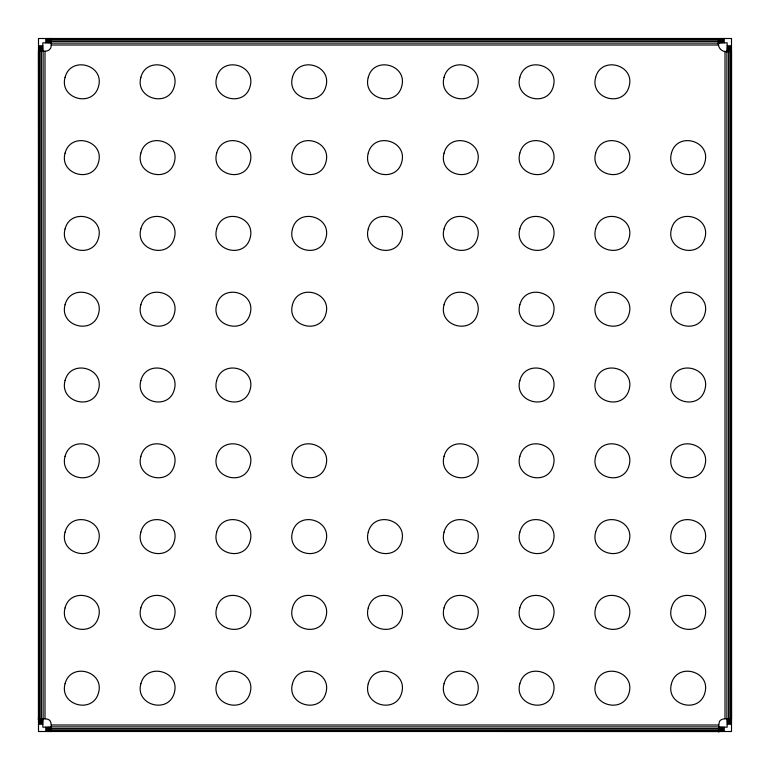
<?xml version="1.0" encoding="UTF-8"?>
<svg xmlns="http://www.w3.org/2000/svg" width="770" height="770" viewBox="0 0 770 770"><rect width="100%" height="100%" fill="white"/><g stroke="black" fill="none" stroke-linecap="round" stroke-linejoin="round"><path stroke-width="1.16" d="M45.767 727.169L45.767 731.5L47.163 727.169L47.22 731.5L48.471 727.169L48.577 731.5L49.588 727.169L49.723 731.5L50.454 727.169C50.666 739.508 52.851 722.443 49.588 720.412C48.029 717.245 29.77 719.459 42.831 719.007L38.5 719.43L38.5 50.57L42.831 50.454L38.5 49.723L42.831 49.588L38.5 48.577L42.831 48.471L38.5 47.22L42.831 47.163L38.5 45.767L42.831 45.767M724.233 727.169L724.233 731.5L722.837 727.169L722.78 731.5L721.529 727.169L721.423 731.5L720.412 727.169L720.277 731.5L719.546 727.169L719.43 731.5L51.109 731.288L51.176 727.169L42.831 727.169L42.831 718.824L38.712 718.891L38.548 50.916L42.831 50.454M727.169 45.767L731.5 45.767L727.169 47.163L731.5 47.22L727.169 48.471L731.5 48.577L727.169 49.588L731.5 49.723L727.169 50.454L731.5 50.57L731.5 719.43L727.169 719.546L731.5 720.277L727.169 720.412L731.5 721.423L727.169 721.529L731.5 722.78L727.169 722.837L731.5 724.233L727.169 724.233M724.233 42.831L724.233 38.5L722.837 42.831L722.78 38.5L721.529 42.831L721.423 38.5L720.412 42.831L720.277 38.5L719.546 42.831C719.777 37.008 718.458 37.201 718.824 42.831L727.169 42.831L727.169 51.176L731.452 50.907L727.169 50.454M45.767 42.831L45.767 38.5L47.163 42.831L47.22 38.5L48.471 42.831L48.577 38.5L49.588 42.831L49.723 38.5L50.454 42.831C50.791 30.944 52.206 45.998 50.454 48.471C48.038 52.543 42.523 50.926 38.712 51.109L39.001 718.824L39.001 51.176M719.546 42.831L719.084 38.548L719.007 42.831L718.891 38.712L51.109 38.712L50.993 42.831L50.916 38.548L50.454 42.831M727.169 719.546C738.94 718.766 722.472 717.361 720.412 720.412C717.476 721.471 718.901 740.856 719.007 727.169L719.084 731.452L719.546 727.169M731.452 50.907L727.169 50.993L731.288 51.109L731.288 718.891L727.169 719.007L731.452 719.084L731.288 51.109C722.212 53.938 716.062 47.798 718.891 38.712M51.176 39.001L718.824 39.001M51.176 39.973L718.824 39.973M51.176 41.388L718.824 41.388M51.176 43.11L718.824 43.11M51.176 44.997L718.824 44.997M42.831 724.233L38.5 724.233L42.831 722.837L38.5 722.78L42.831 721.529L38.5 721.423L42.831 720.412L38.5 720.277L42.831 719.546L38.548 719.093M51.176 725.003L718.824 725.003M51.176 726.89L718.824 726.89M51.176 728.613L718.824 728.613M51.176 730.027L718.824 730.027M51.176 731L718.824 731M50.454 727.169L50.916 731.452L50.993 727.169L51.109 731.288M718.891 731.288L718.824 727.169L727.169 727.169L727.169 718.824L731.288 718.891L731 51.176L731 718.824M51.109 38.712L51.176 42.831L42.831 42.831L42.831 51.176L38.548 50.916L38.712 718.891M730.027 51.176L730.027 718.824M728.613 51.176L728.613 718.824M726.89 51.176L726.89 718.824M725.003 51.176L725.003 718.824M44.997 51.176L44.997 718.824M43.11 51.176L43.11 718.824M41.388 51.176L41.388 718.824M39.973 51.176L39.973 718.824M65.075 77.327C59.03 98.993 92.949 108.079 98.55 86.298C104.595 64.632 70.676 55.546 65.075 77.327M65.075 153.124C59.03 174.79 92.949 183.876 98.55 162.095C104.595 140.429 70.676 131.343 65.075 153.124M65.075 228.921C59.03 250.587 92.949 259.673 98.55 237.892C104.595 216.226 70.676 207.14 65.075 228.921M65.075 304.718C59.03 326.384 92.949 335.47 98.55 313.688C104.595 292.022 70.676 282.936 65.075 304.718M65.075 380.515C59.03 402.181 92.949 411.267 98.55 389.485C104.595 367.819 70.676 358.733 65.075 380.515M65.075 456.312C59.03 477.978 92.949 487.064 98.55 465.282C104.595 443.616 70.676 434.53 65.075 456.312M65.075 532.109C59.03 553.774 92.949 562.86 98.55 541.079C104.595 519.413 70.676 510.327 65.075 532.109M65.075 607.905C59.03 629.571 92.949 638.657 98.55 616.876C104.595 595.21 70.676 586.124 65.075 607.905M140.872 77.327C134.827 98.993 168.745 108.079 174.347 86.298C180.392 64.632 146.473 55.546 140.872 77.327M65.075 683.702C59.03 705.368 92.949 714.454 98.55 692.673C104.595 671.007 70.676 661.921 65.075 683.702M140.872 153.124C134.827 174.79 168.745 183.876 174.347 162.095C180.392 140.429 146.473 131.343 140.872 153.124M140.872 228.921C134.827 250.587 168.745 259.673 174.347 237.892C180.392 216.226 146.473 207.14 140.872 228.921M140.872 304.718C134.827 326.384 168.745 335.47 174.347 313.688C180.392 292.022 146.473 282.936 140.872 304.718M140.872 380.515C134.827 402.181 168.745 411.267 174.347 389.485C180.392 367.819 146.473 358.733 140.872 380.515M140.872 456.312C134.827 477.978 168.745 487.064 174.347 465.282C180.392 443.616 146.473 434.53 140.872 456.312M140.872 532.109C134.827 553.774 168.745 562.86 174.347 541.079C180.392 519.413 146.473 510.327 140.872 532.109M140.872 607.905C134.827 629.571 168.745 638.657 174.347 616.876C180.392 595.21 146.473 586.124 140.872 607.905M216.668 77.327C210.624 98.993 244.542 108.079 250.144 86.298C256.189 64.632 222.27 55.546 216.668 77.327M140.872 683.702C134.827 705.368 168.745 714.454 174.347 692.673C180.392 671.007 146.473 661.921 140.872 683.702M216.668 153.124C210.624 174.79 244.542 183.876 250.144 162.095C256.189 140.429 222.27 131.343 216.668 153.124M216.668 228.921C210.624 250.587 244.542 259.673 250.144 237.892C256.189 216.226 222.27 207.14 216.668 228.921M216.668 304.718C210.624 326.384 244.542 335.47 250.144 313.688C256.189 292.022 222.27 282.936 216.668 304.718M216.668 380.515C210.624 402.181 244.542 411.267 250.144 389.485C256.189 367.819 222.27 358.733 216.668 380.515M216.668 456.312C210.624 477.978 244.542 487.064 250.144 465.282C256.189 443.616 222.27 434.53 216.668 456.312M216.668 532.109C210.624 553.774 244.542 562.86 250.144 541.079C256.189 519.413 222.27 510.327 216.668 532.109M216.668 607.905C210.624 629.571 244.542 638.657 250.144 616.876C256.189 595.21 222.27 586.124 216.668 607.905M292.465 77.327C286.421 98.993 320.339 108.079 325.941 86.298C331.986 64.632 298.067 55.546 292.465 77.327M216.668 683.702C210.624 705.368 244.542 714.454 250.144 692.673C256.189 671.007 222.27 661.921 216.668 683.702M292.465 153.124C286.421 174.79 320.339 183.876 325.941 162.095C331.986 140.429 298.067 131.343 292.465 153.124M292.465 228.921C286.421 250.587 320.339 259.673 325.941 237.892C331.986 216.226 298.067 207.14 292.465 228.921M292.465 304.718C286.421 326.384 320.339 335.47 325.941 313.688C331.986 292.022 298.067 282.936 292.465 304.718M292.465 456.312C286.421 477.978 320.339 487.064 325.941 465.282C331.986 443.616 298.067 434.53 292.465 456.312M292.465 532.109C286.421 553.774 320.339 562.86 325.941 541.079C331.986 519.413 298.067 510.327 292.465 532.109M292.465 607.905C286.421 629.571 320.339 638.657 325.941 616.876C331.986 595.21 298.067 586.124 292.465 607.905M368.262 77.327C362.218 98.993 396.136 108.079 401.738 86.298C407.782 64.632 373.864 55.546 368.262 77.327M292.465 683.702C286.421 705.368 320.339 714.454 325.941 692.673C331.986 671.007 298.067 661.921 292.465 683.702M368.262 153.124C362.218 174.79 396.136 183.876 401.738 162.095C407.782 140.429 373.864 131.343 368.262 153.124M368.262 228.921C362.218 250.587 396.136 259.673 401.738 237.892C407.782 216.226 373.864 207.14 368.262 228.921M368.262 532.109C362.218 553.774 396.136 562.86 401.738 541.079C407.782 519.413 373.864 510.327 368.262 532.109M368.262 607.905C362.218 629.571 396.136 638.657 401.738 616.876C407.782 595.21 373.864 586.124 368.262 607.905M444.059 77.327C438.014 98.993 471.933 108.079 477.535 86.298C483.579 64.632 449.661 55.546 444.059 77.327M368.262 683.702C362.218 705.368 396.136 714.454 401.738 692.673C407.782 671.007 373.864 661.921 368.262 683.702M444.059 153.124C438.014 174.79 471.933 183.876 477.535 162.095C483.579 140.429 449.661 131.343 444.059 153.124M444.059 228.921C438.014 250.587 471.933 259.673 477.535 237.892C483.579 216.226 449.661 207.14 444.059 228.921M444.059 304.718C438.014 326.384 471.933 335.47 477.535 313.688C483.579 292.022 449.661 282.936 444.059 304.718M444.059 456.312C438.014 477.978 471.933 487.064 477.535 465.282C483.579 443.616 449.661 434.53 444.059 456.312M444.059 532.109C438.014 553.774 471.933 562.86 477.535 541.079C483.579 519.413 449.661 510.327 444.059 532.109M444.059 607.905C438.014 629.571 471.933 638.657 477.535 616.876C483.579 595.21 449.661 586.124 444.059 607.905M519.856 77.327C513.811 98.993 547.73 108.079 553.332 86.298C559.376 64.632 525.458 55.546 519.856 77.327M444.059 683.702C438.014 705.368 471.933 714.454 477.535 692.673C483.579 671.007 449.661 661.921 444.059 683.702M519.856 153.124C513.811 174.79 547.73 183.876 553.332 162.095C559.376 140.429 525.458 131.343 519.856 153.124M519.856 228.921C513.811 250.587 547.73 259.673 553.332 237.892C559.376 216.226 525.458 207.14 519.856 228.921M519.856 304.718C513.811 326.384 547.73 335.47 553.332 313.688C559.376 292.022 525.458 282.936 519.856 304.718M519.856 380.515C513.811 402.181 547.73 411.267 553.332 389.485C559.376 367.819 525.458 358.733 519.856 380.515M519.856 456.312C513.811 477.978 547.73 487.064 553.332 465.282C559.376 443.616 525.458 434.53 519.856 456.312M519.856 532.109C513.811 553.774 547.73 562.86 553.332 541.079C559.376 519.413 525.458 510.327 519.856 532.109M519.856 607.905C513.811 629.571 547.73 638.657 553.332 616.876C559.376 595.21 525.458 586.124 519.856 607.905M595.653 77.327C589.608 98.993 623.527 108.079 629.129 86.298C635.173 64.632 601.255 55.546 595.653 77.327M519.856 683.702C513.811 705.368 547.73 714.454 553.332 692.673C559.376 671.007 525.458 661.921 519.856 683.702M595.653 153.124C589.608 174.79 623.527 183.876 629.129 162.095C635.173 140.429 601.255 131.343 595.653 153.124M595.653 228.921C589.608 250.587 623.527 259.673 629.129 237.892C635.173 216.226 601.255 207.14 595.653 228.921M595.653 304.718C589.608 326.384 623.527 335.47 629.129 313.688C635.173 292.022 601.255 282.936 595.653 304.718M595.653 380.515C589.608 402.181 623.527 411.267 629.129 389.485C635.173 367.819 601.255 358.733 595.653 380.515M595.653 456.312C589.608 477.978 623.527 487.064 629.129 465.282C635.173 443.616 601.255 434.53 595.653 456.312M595.653 532.109C589.608 553.774 623.527 562.86 629.129 541.079C635.173 519.413 601.255 510.327 595.653 532.109M595.653 607.905C589.608 629.571 623.527 638.657 629.129 616.876C635.173 595.21 601.255 586.124 595.653 607.905M595.653 683.702C589.608 705.368 623.527 714.454 629.129 692.673C635.173 671.007 601.255 661.921 595.653 683.702M671.45 153.124C665.405 174.79 699.324 183.876 704.925 162.095C710.97 140.429 677.051 131.343 671.45 153.124M671.45 228.921C665.405 250.587 699.324 259.673 704.925 237.892C710.97 216.226 677.051 207.14 671.45 228.921M671.45 304.718C665.405 326.384 699.324 335.47 704.925 313.688C710.97 292.022 677.051 282.936 671.45 304.718M671.45 380.515C665.405 402.181 699.324 411.267 704.925 389.485C710.97 367.819 677.051 358.733 671.45 380.515M671.45 456.312C665.405 477.978 699.324 487.064 704.925 465.282C710.97 443.616 677.051 434.53 671.45 456.312M671.45 532.109C665.405 553.774 699.324 562.86 704.925 541.079C710.97 519.413 677.051 510.327 671.45 532.109M671.45 607.905C665.405 629.571 699.324 638.657 704.925 616.876C710.97 595.21 677.051 586.124 671.45 607.905M671.45 683.702C665.405 705.368 699.324 714.454 704.925 692.673C710.97 671.007 677.051 661.921 671.45 683.702M731.5 38.5L38.5 38.5L38.5 731.5L731.5 731.5L731.5 38.5"/></g></svg>
